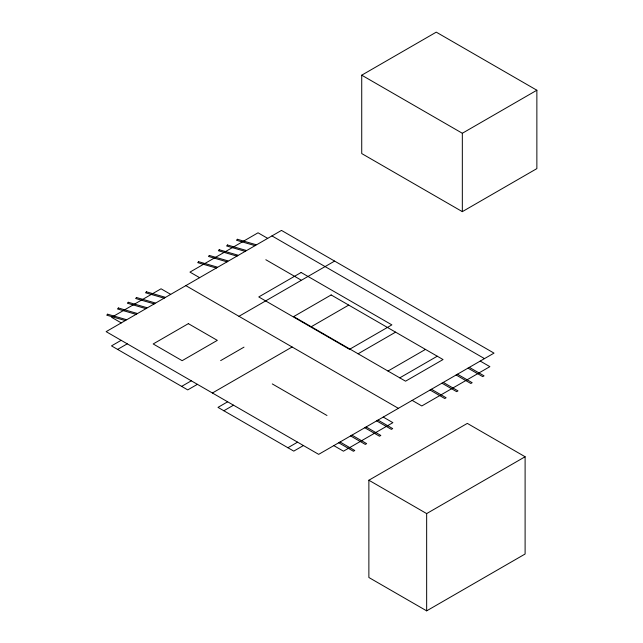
<?xml version="1.0" encoding="UTF-8"?>
<svg xmlns="http://www.w3.org/2000/svg" width="643" height="643" viewBox="0 0 643 643"><rect width="100%" height="100%" fill="white"/><g stroke="black" fill="none" stroke-linecap="round" stroke-linejoin="round"><path stroke-width="0.96" d="M361.728 75.183L436.259 32.15L536.865 90.229L536.865 168.611L462.333 211.643L361.728 153.564L361.728 75.183L462.333 133.262L536.865 90.229M121.149 340.316L111.496 345.886L187.732 389.899L197.385 384.329M117.589 349.406L127.242 343.836M238.971 316.308L334.609 261.09M220.653 360.619L244.002 347.14M181.639 386.387L191.292 380.809M311.244 326.732L348.723 305.095M212.399 393.002L292.107 346.987M227.646 401.803L217.993 407.373L293.771 451.121L303.424 445.551M223.86 410.756L233.513 405.186M358.095 353.787L395.582 332.15M387.986 371.043L425.465 349.406M399.777 377.851L437.256 356.214M287.911 447.737L297.556 442.167M368.873 480.225L467.324 423.391L525.106 456.747L525.106 554.009L426.655 610.85L368.873 577.494L368.873 480.225L426.655 513.588L525.106 456.747M271.957 235.909L484.492 358.617M267.689 238.368L258.044 232.798L189.966 272.102L199.619 277.672M480.225 361.077L489.878 366.647L421.808 405.95L412.155 400.38M469.35 367.362L484.05 375.85L482.708 376.621L468.008 368.134M265.832 259.732L300.948 280.002M457.47 374.218L472.171 382.706L470.829 383.485L456.12 374.99M443.292 382.4L457.993 390.896L456.651 391.667L441.95 383.18M431.413 389.264L446.113 397.752L444.771 398.523L430.071 390.036M185.835 285.629L398.371 408.337M170.7 294.373L161.047 288.795L111.617 317.337L121.27 322.907M383.236 417.074L392.889 422.652L343.458 451.185L333.805 445.615M377.996 420.096L392.704 428.592L391.362 429.363L376.653 420.876M366.116 426.96L380.825 435.448L379.483 436.227L364.774 427.732M272.278 383.919L326.974 415.499M351.938 435.142L366.647 443.63L365.304 444.409L350.596 435.922M340.059 441.998L354.767 450.494L353.425 451.265L338.716 442.778M462.333 133.262L462.333 211.643M426.655 513.588L426.655 610.85M107.59 314.194L106.738 315.174L125.321 320.568L126.173 319.587L107.59 314.194M118.352 307.981L117.5 308.961L136.083 314.355L136.935 313.374L118.352 307.981M128.254 302.266L127.402 303.247L145.985 308.64L146.837 307.659L128.254 302.266M136.485 297.516L135.633 298.497L154.216 303.89L155.067 302.909L136.485 297.516M146.395 291.793L145.535 292.774L164.118 298.167L164.97 297.187L146.395 291.793M198.566 261.677L197.714 262.649L216.289 268.043L217.141 267.07L198.566 261.677M209.321 255.464L208.469 256.444L227.051 261.838L227.903 260.857L209.321 255.464M219.231 249.741L218.379 250.722L236.954 256.115L237.806 255.134L219.231 249.741M227.453 244.991L226.601 245.972L245.184 251.365L246.036 250.384L227.453 244.991M237.363 239.276L236.511 240.257L255.086 245.65L255.946 244.67L237.363 239.276M281.473 230.411L106.135 331.643L318.671 454.352L494.009 353.12L281.473 230.411M188.359 323.646L153.179 343.957L182.138 360.675L217.318 340.364L188.359 323.646M301.133 272.487L258.767 296.945L349.503 349.334L391.868 324.876L301.133 272.487M331.153 294.952L293.674 316.589L405.556 381.186L443.043 359.55L331.153 294.952"/></g></svg>
